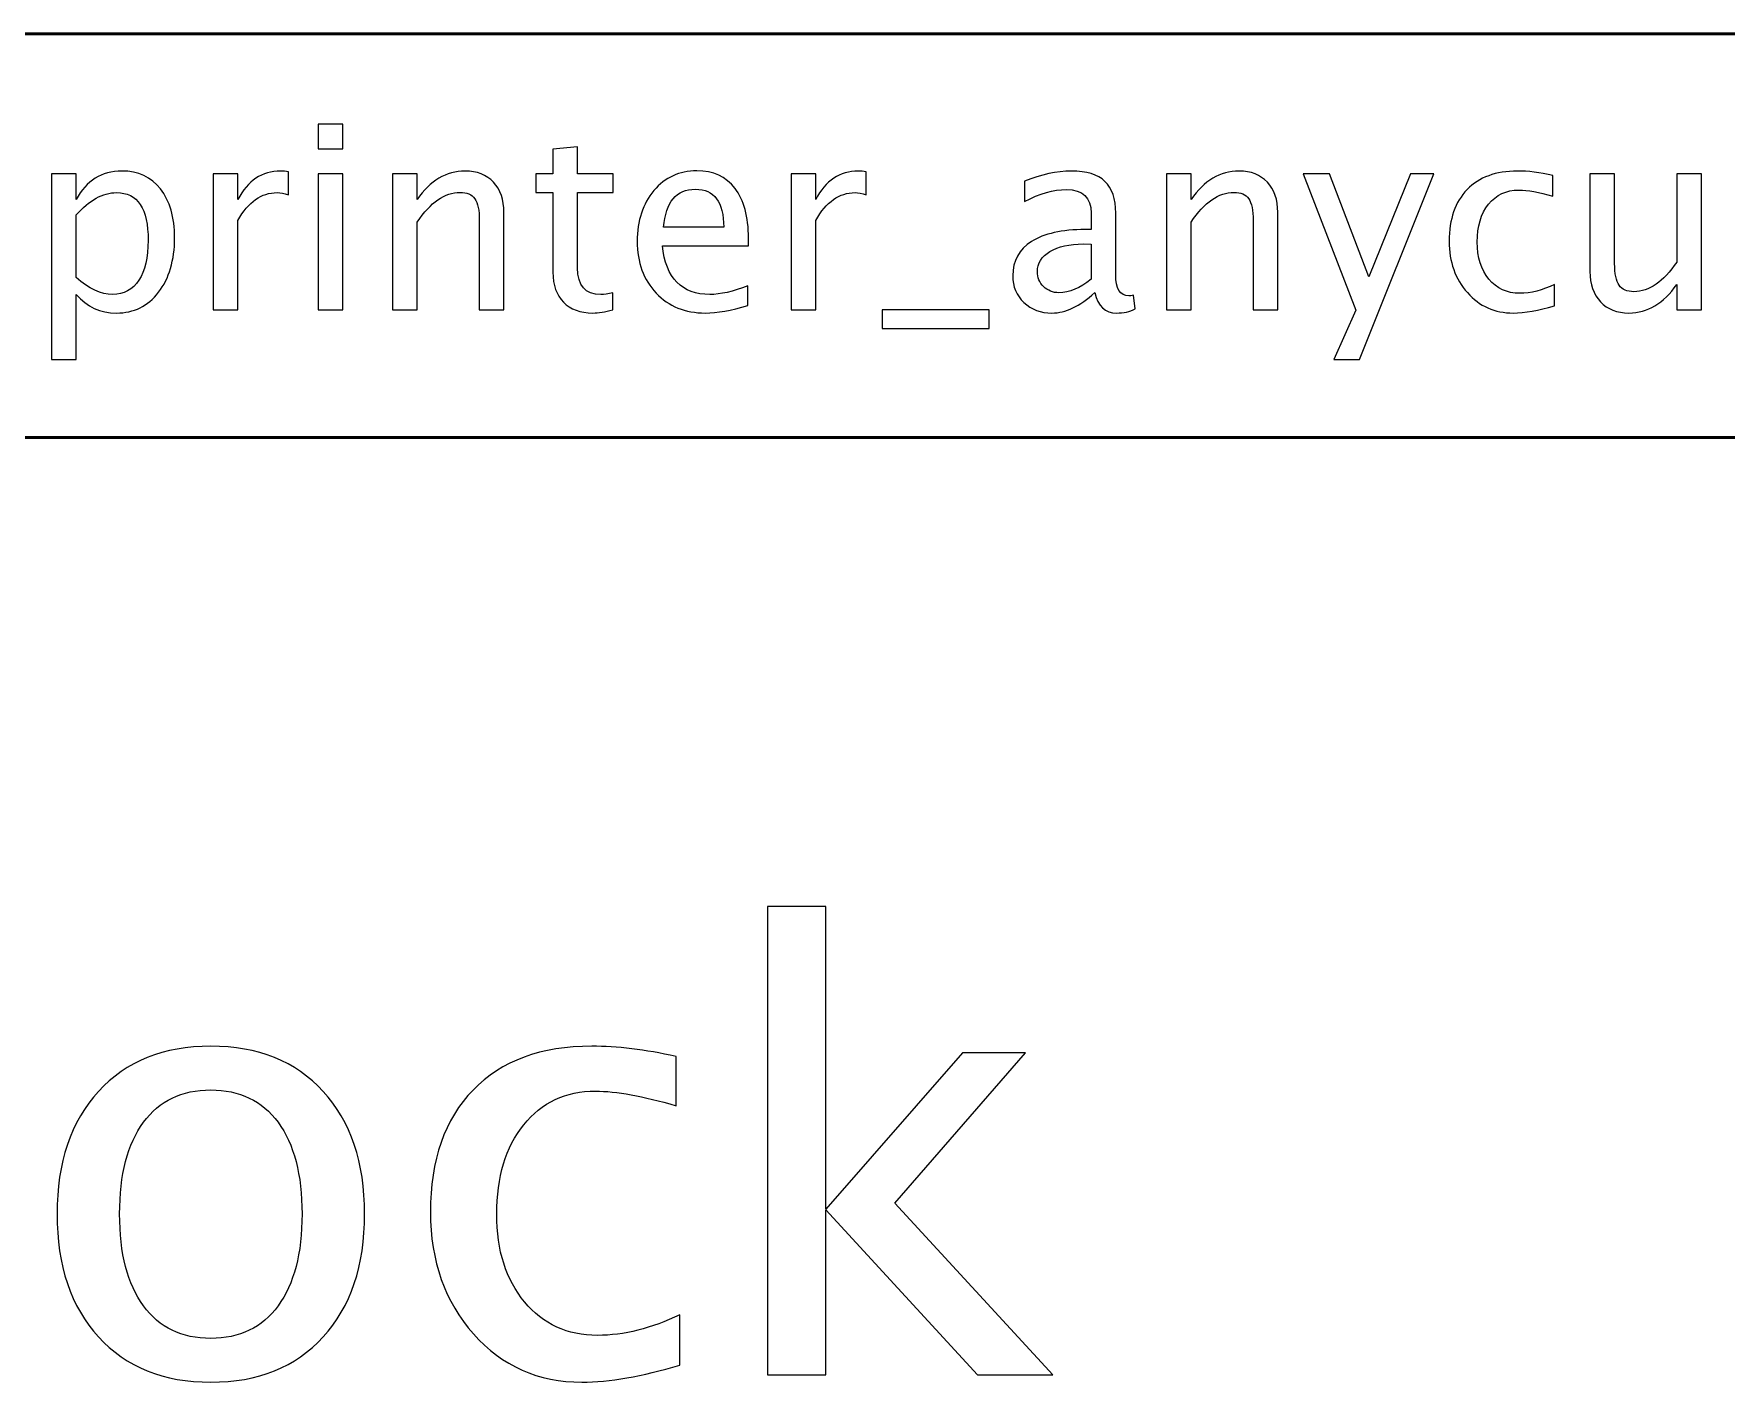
# Model space of a CAD drawing. Header units: centimetres. Extents: x -71 to 58, y -28 to 40.
# Drawn here: x -46.28 to -37.91, y 16.82 to 23.5 of the extents above; entities that cross this region are included whole.
import ezdxf

# ---------------------------------------------------------------- set-up
doc = ezdxf.new("R2010")
doc.units = ezdxf.units.CM
doc.header["$MEASUREMENT"] = 0
doc.layers.add('Layer 1', color=7, linetype='Continuous')

msp = doc.modelspace()

# ---------------------------------------------------------------- linework, layer by layer
at = {"layer": 'Layer 1', "lineweight": 53}
msp.add_lwpolyline([(-62.5, 21.49999), (-27.5, 21.49999), (-27.5, 23.49999), (-62.5, 23.49999), (-62.5, 21.49999)], close=True, dxfattribs=at)
at = {"layer": 'Layer 1'}
for points, knots in [([(-44.87635, 22.92973), (-44.87635, 22.92973), (-44.87635, 23.05179), (-44.87635, 23.05179), (-44.87635, 23.05179), (-44.87635, 23.05179), (-44.75429, 23.05179), (-44.75429, 23.05179), (-44.75429, 23.05179), (-44.75429, 23.05179), (-44.75429, 22.92973), (-44.75429, 22.92973), (-44.75429, 22.92973), (-44.75429, 22.92973), (-44.87635, 22.92973), (-44.87635, 22.92973)], [0, 0, 0, 0, 0.2, 0.2, 0.2, 0.2, 0.4, 0.4, 0.4, 0.4, 0.6, 0.6, 0.6, 0.6, 1, 1, 1, 1]), ([(-43.41843, 22.13275), (-43.45615, 22.12237), (-43.489, 22.11728), (-43.51676, 22.11728), (-43.51676, 22.11728), (-43.57906, 22.11728), (-43.62758, 22.13508), (-43.66234, 22.17068), (-43.66234, 22.17068), (-43.6973, 22.20628), (-43.71468, 22.25566), (-43.71468, 22.31902), (-43.71468, 22.31902), (-43.71468, 22.31902), (-43.71468, 22.71486), (-43.71468, 22.71486), (-43.71468, 22.71486), (-43.71468, 22.71486), (-43.79901, 22.71486), (-43.79901, 22.71486), (-43.79901, 22.71486), (-43.79901, 22.71486), (-43.79901, 22.8064), (-43.79901, 22.8064), (-43.79901, 22.8064), (-43.79901, 22.8064), (-43.71468, 22.8064), (-43.71468, 22.8064), (-43.71468, 22.8064), (-43.71468, 22.8064), (-43.71468, 22.92825), (-43.71468, 22.92825), (-43.71468, 22.92825), (-43.71468, 22.92825), (-43.59262, 22.9399), (-43.59262, 22.9399), (-43.59262, 22.9399), (-43.59262, 22.9399), (-43.59262, 22.8064), (-43.59262, 22.8064), (-43.59262, 22.8064), (-43.59262, 22.8064), (-43.41589, 22.8064), (-43.41589, 22.8064), (-43.41589, 22.8064), (-43.41589, 22.8064), (-43.41589, 22.71486), (-43.41589, 22.71486), (-43.41589, 22.71486), (-43.41589, 22.71486), (-43.59262, 22.71486), (-43.59262, 22.71486), (-43.59262, 22.71486), (-43.59262, 22.71486), (-43.59262, 22.34106), (-43.59262, 22.34106), (-43.59262, 22.34106), (-43.59262, 22.2529), (-43.55426, 22.20883), (-43.47776, 22.20883), (-43.47776, 22.20883), (-43.46145, 22.20883), (-43.44174, 22.21158), (-43.41843, 22.21688), (-43.41843, 22.21688), (-43.41843, 22.21688), (-43.41843, 22.13275), (-43.41843, 22.13275)], [0, 0, 0, 0, 0.0555556, 0.0555556, 0.0555556, 0.0555556, 0.1111111, 0.1111111, 0.1111111, 0.1111111, 0.1666667, 0.1666667, 0.1666667, 0.1666667, 0.2222222, 0.2222222, 0.2222222, 0.2222222, 0.2777778, 0.2777778, 0.2777778, 0.2777778, 0.3333333, 0.3333333, 0.3333333, 0.3333333, 0.3888889, 0.3888889, 0.3888889, 0.3888889, 0.4444444, 0.4444444, 0.4444444, 0.4444444, 0.5, 0.5, 0.5, 0.5, 0.5555556, 0.5555556, 0.5555556, 0.5555556, 0.6111111, 0.6111111, 0.6111111, 0.6111111, 0.6666667, 0.6666667, 0.6666667, 0.6666667, 0.7222222, 0.7222222, 0.7222222, 0.7222222, 0.7777778, 0.7777778, 0.7777778, 0.7777778, 0.8333333, 0.8333333, 0.8333333, 0.8333333, 0.8888889, 0.8888889, 0.8888889, 0.8888889, 1, 1, 1, 1]), ([(-46.19674, 21.88715), (-46.19674, 21.88715), (-46.19674, 22.8064), (-46.19674, 22.8064), (-46.19674, 22.8064), (-46.19674, 22.8064), (-46.07468, 22.8064), (-46.07468, 22.8064), (-46.07468, 22.8064), (-46.07468, 22.8064), (-46.07468, 22.67905), (-46.07468, 22.67905), (-46.07468, 22.67905), (-46.02467, 22.77335), (-45.94945, 22.82039), (-45.84921, 22.82039), (-45.84921, 22.82039), (-45.76805, 22.82039), (-45.70427, 22.79093), (-45.65765, 22.73181), (-45.65765, 22.73181), (-45.61103, 22.67269), (-45.58772, 22.59195), (-45.58772, 22.4896), (-45.58772, 22.4896), (-45.58772, 22.37814), (-45.61421, 22.28808), (-45.66698, 22.21985), (-45.66698, 22.21985), (-45.71974, 22.1514), (-45.78925, 22.11728), (-45.87528, 22.11728), (-45.87528, 22.11728), (-45.95517, 22.11728), (-46.02171, 22.1478), (-46.07468, 22.20904), (-46.07468, 22.20904), (-46.07468, 22.20904), (-46.07468, 21.88715), (-46.07468, 21.88715), (-46.07468, 21.88715), (-46.07468, 21.88715), (-46.19674, 21.88715), (-46.19674, 21.88715)], [0, 0, 0, 0, 0.0833333, 0.0833333, 0.0833333, 0.0833333, 0.1666667, 0.1666667, 0.1666667, 0.1666667, 0.25, 0.25, 0.25, 0.25, 0.3333333, 0.3333333, 0.3333333, 0.3333333, 0.4166667, 0.4166667, 0.4166667, 0.4166667, 0.5, 0.5, 0.5, 0.5, 0.5833333, 0.5833333, 0.5833333, 0.5833333, 0.6666667, 0.6666667, 0.6666667, 0.6666667, 0.75, 0.75, 0.75, 0.75, 0.8333333, 0.8333333, 0.8333333, 0.8333333, 1, 1, 1, 1]), ([(-45.39658, 22.13254), (-45.39658, 22.13254), (-45.39658, 22.8064), (-45.39658, 22.8064), (-45.39658, 22.8064), (-45.39658, 22.8064), (-45.27452, 22.8064), (-45.27452, 22.8064), (-45.27452, 22.8064), (-45.27452, 22.8064), (-45.27452, 22.67905), (-45.27452, 22.67905), (-45.27452, 22.67905), (-45.226, 22.77335), (-45.15564, 22.82039), (-45.06325, 22.82039), (-45.06325, 22.82039), (-45.05075, 22.82039), (-45.03761, 22.81933), (-45.02405, 22.81721), (-45.02405, 22.81721), (-45.02405, 22.81721), (-45.02405, 22.70299), (-45.02405, 22.70299), (-45.02405, 22.70299), (-45.04524, 22.70999), (-45.06389, 22.71359), (-45.07999, 22.71359), (-45.07999, 22.71359), (-45.15755, 22.71359), (-45.22239, 22.66782), (-45.27452, 22.57606), (-45.27452, 22.57606), (-45.27452, 22.57606), (-45.27452, 22.13254), (-45.27452, 22.13254), (-45.27452, 22.13254), (-45.27452, 22.13254), (-45.39658, 22.13254), (-45.39658, 22.13254)], [0, 0, 0, 0, 0.0909091, 0.0909091, 0.0909091, 0.0909091, 0.1818182, 0.1818182, 0.1818182, 0.1818182, 0.2727273, 0.2727273, 0.2727273, 0.2727273, 0.3636364, 0.3636364, 0.3636364, 0.3636364, 0.4545455, 0.4545455, 0.4545455, 0.4545455, 0.5454545, 0.5454545, 0.5454545, 0.5454545, 0.6363636, 0.6363636, 0.6363636, 0.6363636, 0.7272727, 0.7272727, 0.7272727, 0.7272727, 0.8181818, 0.8181818, 0.8181818, 0.8181818, 1, 1, 1, 1]), ([(-44.87635, 22.13254), (-44.87635, 22.13254), (-44.87635, 22.8064), (-44.87635, 22.8064), (-44.87635, 22.8064), (-44.87635, 22.8064), (-44.75429, 22.8064), (-44.75429, 22.8064), (-44.75429, 22.8064), (-44.75429, 22.8064), (-44.75429, 22.13254), (-44.75429, 22.13254), (-44.75429, 22.13254), (-44.75429, 22.13254), (-44.87635, 22.13254), (-44.87635, 22.13254)], [0, 0, 0, 0, 0.2, 0.2, 0.2, 0.2, 0.4, 0.4, 0.4, 0.4, 0.6, 0.6, 0.6, 0.6, 1, 1, 1, 1]), ([(-44.5089, 22.13254), (-44.5089, 22.13254), (-44.5089, 22.8064), (-44.5089, 22.8064), (-44.5089, 22.8064), (-44.5089, 22.8064), (-44.38684, 22.8064), (-44.38684, 22.8064), (-44.38684, 22.8064), (-44.38684, 22.8064), (-44.38684, 22.67905), (-44.38684, 22.67905), (-44.38684, 22.67905), (-44.32221, 22.77335), (-44.24296, 22.82039), (-44.1493, 22.82039), (-44.1493, 22.82039), (-44.09039, 22.82039), (-44.04355, 22.80195), (-44.00901, 22.76487), (-44.00901, 22.76487), (-43.97447, 22.728), (-43.9571, 22.6782), (-43.9571, 22.6159), (-43.9571, 22.6159), (-43.9571, 22.6159), (-43.9571, 22.13254), (-43.9571, 22.13254), (-43.9571, 22.13254), (-43.9571, 22.13254), (-44.07916, 22.13254), (-44.07916, 22.13254), (-44.07916, 22.13254), (-44.07916, 22.13254), (-44.07916, 22.57606), (-44.07916, 22.57606), (-44.07916, 22.57606), (-44.07916, 22.62607), (-44.08657, 22.66167), (-44.10119, 22.68286), (-44.10119, 22.68286), (-44.11603, 22.70426), (-44.1404, 22.71486), (-44.17451, 22.71486), (-44.17451, 22.71486), (-44.24953, 22.71486), (-44.3203, 22.66591), (-44.38684, 22.56801), (-44.38684, 22.56801), (-44.38684, 22.56801), (-44.38684, 22.13254), (-44.38684, 22.13254), (-44.38684, 22.13254), (-44.38684, 22.13254), (-44.5089, 22.13254), (-44.5089, 22.13254)], [0, 0, 0, 0, 0.0666667, 0.0666667, 0.0666667, 0.0666667, 0.1333333, 0.1333333, 0.1333333, 0.1333333, 0.2, 0.2, 0.2, 0.2, 0.2666667, 0.2666667, 0.2666667, 0.2666667, 0.3333333, 0.3333333, 0.3333333, 0.3333333, 0.4, 0.4, 0.4, 0.4, 0.4666667, 0.4666667, 0.4666667, 0.4666667, 0.5333333, 0.5333333, 0.5333333, 0.5333333, 0.6, 0.6, 0.6, 0.6, 0.6666667, 0.6666667, 0.6666667, 0.6666667, 0.7333333, 0.7333333, 0.7333333, 0.7333333, 0.8, 0.8, 0.8, 0.8, 0.8666667, 0.8666667, 0.8666667, 0.8666667, 1, 1, 1, 1]), ([(-42.74965, 22.15415), (-42.83166, 22.12957), (-42.9018, 22.11728), (-42.96029, 22.11728), (-42.96029, 22.11728), (-43.06009, 22.11728), (-43.14126, 22.15034), (-43.20377, 22.21624), (-43.20377, 22.21624), (-43.26628, 22.28215), (-43.29764, 22.36754), (-43.29764, 22.47265), (-43.29764, 22.47265), (-43.29764, 22.57458), (-43.27009, 22.65828), (-43.21479, 22.72376), (-43.21479, 22.72376), (-43.15948, 22.78903), (-43.0887, 22.82166), (-43.00246, 22.82166), (-43.00246, 22.82166), (-42.92087, 22.82166), (-42.85772, 22.79263), (-42.81322, 22.73457), (-42.81322, 22.73457), (-42.76872, 22.6765), (-42.74647, 22.59428), (-42.74647, 22.4877), (-42.74647, 22.4877), (-42.74647, 22.4877), (-42.74711, 22.4504), (-42.74711, 22.4504), (-42.74711, 22.4504), (-42.74711, 22.4504), (-43.17304, 22.4504), (-43.17304, 22.4504), (-43.17304, 22.4504), (-43.15524, 22.28935), (-43.07662, 22.20883), (-42.9374, 22.20883), (-42.9374, 22.20883), (-42.88633, 22.20883), (-42.82382, 22.22324), (-42.74965, 22.25206), (-42.74965, 22.25206), (-42.74965, 22.25206), (-42.74965, 22.15415), (-42.74965, 22.15415)], [0, 0, 0, 0, 0.0769231, 0.0769231, 0.0769231, 0.0769231, 0.1538462, 0.1538462, 0.1538462, 0.1538462, 0.2307692, 0.2307692, 0.2307692, 0.2307692, 0.3076923, 0.3076923, 0.3076923, 0.3076923, 0.3846154, 0.3846154, 0.3846154, 0.3846154, 0.4615385, 0.4615385, 0.4615385, 0.4615385, 0.5384615, 0.5384615, 0.5384615, 0.5384615, 0.6153846, 0.6153846, 0.6153846, 0.6153846, 0.6923077, 0.6923077, 0.6923077, 0.6923077, 0.7692308, 0.7692308, 0.7692308, 0.7692308, 0.8461538, 0.8461538, 0.8461538, 0.8461538, 1, 1, 1, 1]), ([(-42.53584, 22.13254), (-42.53584, 22.13254), (-42.53584, 22.8064), (-42.53584, 22.8064), (-42.53584, 22.8064), (-42.53584, 22.8064), (-42.41378, 22.8064), (-42.41378, 22.8064), (-42.41378, 22.8064), (-42.41378, 22.8064), (-42.41378, 22.67905), (-42.41378, 22.67905), (-42.41378, 22.67905), (-42.36526, 22.77335), (-42.2949, 22.82039), (-42.20251, 22.82039), (-42.20251, 22.82039), (-42.19001, 22.82039), (-42.17687, 22.81933), (-42.16331, 22.81721), (-42.16331, 22.81721), (-42.16331, 22.81721), (-42.16331, 22.70299), (-42.16331, 22.70299), (-42.16331, 22.70299), (-42.1845, 22.70999), (-42.20315, 22.71359), (-42.21925, 22.71359), (-42.21925, 22.71359), (-42.29681, 22.71359), (-42.36165, 22.66782), (-42.41378, 22.57606), (-42.41378, 22.57606), (-42.41378, 22.57606), (-42.41378, 22.13254), (-42.41378, 22.13254), (-42.41378, 22.13254), (-42.41378, 22.13254), (-42.53584, 22.13254), (-42.53584, 22.13254)], [0, 0, 0, 0, 0.0909091, 0.0909091, 0.0909091, 0.0909091, 0.1818182, 0.1818182, 0.1818182, 0.1818182, 0.2727273, 0.2727273, 0.2727273, 0.2727273, 0.3636364, 0.3636364, 0.3636364, 0.3636364, 0.4545455, 0.4545455, 0.4545455, 0.4545455, 0.5454545, 0.5454545, 0.5454545, 0.5454545, 0.6363636, 0.6363636, 0.6363636, 0.6363636, 0.7272727, 0.7272727, 0.7272727, 0.7272727, 0.8181818, 0.8181818, 0.8181818, 0.8181818, 1, 1, 1, 1]), ([(-41.03258, 22.21836), (-41.1059, 22.15098), (-41.17646, 22.11728), (-41.24427, 22.11728), (-41.24427, 22.11728), (-41.3, 22.11728), (-41.34641, 22.13466), (-41.38307, 22.16962), (-41.38307, 22.16962), (-41.41994, 22.20459), (-41.43838, 22.24866), (-41.43838, 22.30185), (-41.43838, 22.30185), (-41.43838, 22.37539), (-41.40744, 22.43196), (-41.34556, 22.47138), (-41.34556, 22.47138), (-41.28369, 22.51079), (-41.1949, 22.5305), (-41.0792, 22.5305), (-41.0792, 22.5305), (-41.0792, 22.5305), (-41.05059, 22.5305), (-41.05059, 22.5305), (-41.05059, 22.5305), (-41.05059, 22.5305), (-41.05059, 22.61166), (-41.05059, 22.61166), (-41.05059, 22.61166), (-41.05059, 22.68985), (-41.09127, 22.72885), (-41.17286, 22.72885), (-41.17286, 22.72885), (-41.23601, 22.72885), (-41.30509, 22.70893), (-41.37989, 22.66909), (-41.37989, 22.66909), (-41.37989, 22.66909), (-41.37989, 22.76953), (-41.37989, 22.76953), (-41.37989, 22.76953), (-41.29767, 22.80344), (-41.22011, 22.82039), (-41.14743, 22.82039), (-41.14743, 22.82039), (-41.07263, 22.82039), (-41.01732, 22.80344), (-40.98193, 22.76932), (-40.98193, 22.76932), (-40.94633, 22.7352), (-40.92853, 22.68265), (-40.92853, 22.61166), (-40.92853, 22.61166), (-40.92853, 22.61166), (-40.92853, 22.30715), (-40.92853, 22.30715), (-40.92853, 22.30715), (-40.92853, 22.23743), (-40.90713, 22.20247), (-40.86411, 22.20247), (-40.86411, 22.20247), (-40.85881, 22.20247), (-40.85097, 22.20332), (-40.84059, 22.20501), (-40.84059, 22.20501), (-40.84059, 22.20501), (-40.8319, 22.1372), (-40.8319, 22.1372), (-40.8319, 22.1372), (-40.85966, 22.12385), (-40.89018, 22.11728), (-40.92366, 22.11728), (-40.92366, 22.11728), (-40.98066, 22.11728), (-41.0169, 22.15098), (-41.03258, 22.21836)], [0, 0, 0, 0, 0.05, 0.05, 0.05, 0.05, 0.1, 0.1, 0.1, 0.1, 0.15, 0.15, 0.15, 0.15, 0.2, 0.2, 0.2, 0.2, 0.25, 0.25, 0.25, 0.25, 0.3, 0.3, 0.3, 0.3, 0.35, 0.35, 0.35, 0.35, 0.4, 0.4, 0.4, 0.4, 0.45, 0.45, 0.45, 0.45, 0.5, 0.5, 0.5, 0.5, 0.55, 0.55, 0.55, 0.55, 0.6, 0.6, 0.6, 0.6, 0.65, 0.65, 0.65, 0.65, 0.7, 0.7, 0.7, 0.7, 0.75, 0.75, 0.75, 0.75, 0.8, 0.8, 0.8, 0.8, 0.85, 0.85, 0.85, 0.85, 0.9, 0.9, 0.9, 0.9, 1, 1, 1, 1]), ([(-40.67784, 22.13254), (-40.67784, 22.13254), (-40.67784, 22.8064), (-40.67784, 22.8064), (-40.67784, 22.8064), (-40.67784, 22.8064), (-40.55578, 22.8064), (-40.55578, 22.8064), (-40.55578, 22.8064), (-40.55578, 22.8064), (-40.55578, 22.67905), (-40.55578, 22.67905), (-40.55578, 22.67905), (-40.49115, 22.77335), (-40.4119, 22.82039), (-40.31824, 22.82039), (-40.31824, 22.82039), (-40.25933, 22.82039), (-40.21249, 22.80195), (-40.17795, 22.76487), (-40.17795, 22.76487), (-40.14341, 22.728), (-40.12604, 22.6782), (-40.12604, 22.6159), (-40.12604, 22.6159), (-40.12604, 22.6159), (-40.12604, 22.13254), (-40.12604, 22.13254), (-40.12604, 22.13254), (-40.12604, 22.13254), (-40.2481, 22.13254), (-40.2481, 22.13254), (-40.2481, 22.13254), (-40.2481, 22.13254), (-40.2481, 22.57606), (-40.2481, 22.57606), (-40.2481, 22.57606), (-40.2481, 22.62607), (-40.25551, 22.66167), (-40.27013, 22.68286), (-40.27013, 22.68286), (-40.28497, 22.70426), (-40.30934, 22.71486), (-40.34345, 22.71486), (-40.34345, 22.71486), (-40.41847, 22.71486), (-40.48924, 22.66591), (-40.55578, 22.56801), (-40.55578, 22.56801), (-40.55578, 22.56801), (-40.55578, 22.13254), (-40.55578, 22.13254), (-40.55578, 22.13254), (-40.55578, 22.13254), (-40.67784, 22.13254), (-40.67784, 22.13254)], [0, 0, 0, 0, 0.0666667, 0.0666667, 0.0666667, 0.0666667, 0.1333333, 0.1333333, 0.1333333, 0.1333333, 0.2, 0.2, 0.2, 0.2, 0.2666667, 0.2666667, 0.2666667, 0.2666667, 0.3333333, 0.3333333, 0.3333333, 0.3333333, 0.4, 0.4, 0.4, 0.4, 0.4666667, 0.4666667, 0.4666667, 0.4666667, 0.5333333, 0.5333333, 0.5333333, 0.5333333, 0.6, 0.6, 0.6, 0.6, 0.6666667, 0.6666667, 0.6666667, 0.6666667, 0.7333333, 0.7333333, 0.7333333, 0.7333333, 0.8, 0.8, 0.8, 0.8, 0.8666667, 0.8666667, 0.8666667, 0.8666667, 1, 1, 1, 1]), ([(-39.84886, 21.88715), (-39.84886, 21.88715), (-39.73952, 22.13169), (-39.73952, 22.13169), (-39.73952, 22.13169), (-39.73952, 22.13169), (-40.00059, 22.8064), (-40.00059, 22.8064), (-40.00059, 22.8064), (-40.00059, 22.8064), (-39.86963, 22.8064), (-39.86963, 22.8064), (-39.86963, 22.8064), (-39.86963, 22.8064), (-39.67552, 22.29613), (-39.67552, 22.29613), (-39.67552, 22.29613), (-39.67552, 22.29613), (-39.46849, 22.8064), (-39.46849, 22.8064), (-39.46849, 22.8064), (-39.46849, 22.8064), (-39.35343, 22.8064), (-39.35343, 22.8064), (-39.35343, 22.8064), (-39.35343, 22.8064), (-39.72172, 21.88715), (-39.72172, 21.88715), (-39.72172, 21.88715), (-39.72172, 21.88715), (-39.84886, 21.88715), (-39.84886, 21.88715)], [0, 0, 0, 0, 0.1111111, 0.1111111, 0.1111111, 0.1111111, 0.2222222, 0.2222222, 0.2222222, 0.2222222, 0.3333333, 0.3333333, 0.3333333, 0.3333333, 0.4444444, 0.4444444, 0.4444444, 0.4444444, 0.5555556, 0.5555556, 0.5555556, 0.5555556, 0.6666667, 0.6666667, 0.6666667, 0.6666667, 0.7777778, 0.7777778, 0.7777778, 0.7777778, 1, 1, 1, 1]), ([(-38.75648, 22.15288), (-38.83552, 22.12915), (-38.90376, 22.11728), (-38.96118, 22.11728), (-38.96118, 22.11728), (-39.0523, 22.11728), (-39.12774, 22.15098), (-39.18771, 22.21815), (-39.18771, 22.21815), (-39.24768, 22.28554), (-39.27777, 22.37051), (-39.27777, 22.47286), (-39.27777, 22.47286), (-39.27777, 22.58221), (-39.24811, 22.6676), (-39.18877, 22.72863), (-39.18877, 22.72863), (-39.12944, 22.78987), (-39.04658, 22.82039), (-38.9402, 22.82039), (-38.9402, 22.82039), (-38.88786, 22.82039), (-38.82895, 22.81318), (-38.76411, 22.79877), (-38.76411, 22.79877), (-38.76411, 22.79877), (-38.76411, 22.69579), (-38.76411, 22.69579), (-38.76411, 22.69579), (-38.83298, 22.71613), (-38.88914, 22.7263), (-38.93236, 22.7263), (-38.93236, 22.7263), (-38.99509, 22.7263), (-39.04531, 22.70278), (-39.08282, 22.65595), (-39.08282, 22.65595), (-39.12033, 22.60912), (-39.13919, 22.54661), (-39.13919, 22.46862), (-39.13919, 22.46862), (-39.13919, 22.39297), (-39.11969, 22.33194), (-39.08091, 22.28511), (-39.08091, 22.28511), (-39.04213, 22.23849), (-38.99149, 22.21518), (-38.92855, 22.21518), (-38.92855, 22.21518), (-38.87282, 22.21518), (-38.8156, 22.22959), (-38.75648, 22.25841), (-38.75648, 22.25841), (-38.75648, 22.25841), (-38.75648, 22.15288), (-38.75648, 22.15288)], [0, 0, 0, 0, 0.0666667, 0.0666667, 0.0666667, 0.0666667, 0.1333333, 0.1333333, 0.1333333, 0.1333333, 0.2, 0.2, 0.2, 0.2, 0.2666667, 0.2666667, 0.2666667, 0.2666667, 0.3333333, 0.3333333, 0.3333333, 0.3333333, 0.4, 0.4, 0.4, 0.4, 0.4666667, 0.4666667, 0.4666667, 0.4666667, 0.5333333, 0.5333333, 0.5333333, 0.5333333, 0.6, 0.6, 0.6, 0.6, 0.6666667, 0.6666667, 0.6666667, 0.6666667, 0.7333333, 0.7333333, 0.7333333, 0.7333333, 0.8, 0.8, 0.8, 0.8, 0.8666667, 0.8666667, 0.8666667, 0.8666667, 1, 1, 1, 1]), ([(-38.15106, 22.13254), (-38.15106, 22.13254), (-38.15106, 22.25926), (-38.15106, 22.25926), (-38.15106, 22.25926), (-38.21612, 22.16454), (-38.29516, 22.11728), (-38.38798, 22.11728), (-38.38798, 22.11728), (-38.44689, 22.11728), (-38.49372, 22.13572), (-38.52847, 22.1728), (-38.52847, 22.1728), (-38.56343, 22.20989), (-38.58081, 22.25968), (-38.58081, 22.32262), (-38.58081, 22.32262), (-38.58081, 22.32262), (-38.58081, 22.8064), (-38.58081, 22.8064), (-38.58081, 22.8064), (-38.58081, 22.8064), (-38.45875, 22.8064), (-38.45875, 22.8064), (-38.45875, 22.8064), (-38.45875, 22.8064), (-38.45875, 22.36246), (-38.45875, 22.36246), (-38.45875, 22.36246), (-38.45875, 22.31181), (-38.45134, 22.276), (-38.43671, 22.25481), (-38.43671, 22.25481), (-38.42188, 22.23341), (-38.3973, 22.22281), (-38.36276, 22.22281), (-38.36276, 22.22281), (-38.28817, 22.22281), (-38.21739, 22.27176), (-38.15106, 22.36988), (-38.15106, 22.36988), (-38.15106, 22.36988), (-38.15106, 22.8064), (-38.15106, 22.8064), (-38.15106, 22.8064), (-38.15106, 22.8064), (-38.02901, 22.8064), (-38.02901, 22.8064), (-38.02901, 22.8064), (-38.02901, 22.8064), (-38.02901, 22.13254), (-38.02901, 22.13254), (-38.02901, 22.13254), (-38.02901, 22.13254), (-38.15106, 22.13254), (-38.15106, 22.13254)], [0, 0, 0, 0, 0.0666667, 0.0666667, 0.0666667, 0.0666667, 0.1333333, 0.1333333, 0.1333333, 0.1333333, 0.2, 0.2, 0.2, 0.2, 0.2666667, 0.2666667, 0.2666667, 0.2666667, 0.3333333, 0.3333333, 0.3333333, 0.3333333, 0.4, 0.4, 0.4, 0.4, 0.4666667, 0.4666667, 0.4666667, 0.4666667, 0.5333333, 0.5333333, 0.5333333, 0.5333333, 0.6, 0.6, 0.6, 0.6, 0.6666667, 0.6666667, 0.6666667, 0.6666667, 0.7333333, 0.7333333, 0.7333333, 0.7333333, 0.8, 0.8, 0.8, 0.8, 0.8666667, 0.8666667, 0.8666667, 0.8666667, 1, 1, 1, 1]), ([(-46.07468, 22.29317), (-46.01175, 22.23701), (-45.95178, 22.20883), (-45.89477, 22.20883), (-45.89477, 22.20883), (-45.83862, 22.20883), (-45.79518, 22.23235), (-45.76466, 22.27918), (-45.76466, 22.27918), (-45.73394, 22.32601), (-45.71868, 22.39191), (-45.71868, 22.4771), (-45.71868, 22.4771), (-45.71868, 22.63476), (-45.77081, 22.71359), (-45.87507, 22.71359), (-45.87507, 22.71359), (-45.9433, 22.71359), (-46.00984, 22.67672), (-46.07468, 22.60276), (-46.07468, 22.60276), (-46.07468, 22.60276), (-46.07468, 22.29317), (-46.07468, 22.29317)], [0, 0, 0, 0, 0.1428571, 0.1428571, 0.1428571, 0.1428571, 0.2857143, 0.2857143, 0.2857143, 0.2857143, 0.4285714, 0.4285714, 0.4285714, 0.4285714, 0.5714286, 0.5714286, 0.5714286, 0.5714286, 0.7142857, 0.7142857, 0.7142857, 0.7142857, 1, 1, 1, 1]), ([(-43.16668, 22.54194), (-43.16668, 22.54194), (-42.86917, 22.54194), (-42.86917, 22.54194), (-42.86917, 22.54194), (-42.86917, 22.66739), (-42.916, 22.73012), (-43.00945, 22.73012), (-43.00945, 22.73012), (-43.10354, 22.73012), (-43.15588, 22.66739), (-43.16668, 22.54194)], [0, 0, 0, 0, 0.25, 0.25, 0.25, 0.25, 0.5, 0.5, 0.5, 0.5, 1, 1, 1, 1]), ([(-41.05059, 22.2849), (-41.05059, 22.2849), (-41.05059, 22.45803), (-41.05059, 22.45803), (-41.05059, 22.45803), (-41.05059, 22.45803), (-41.08979, 22.4593), (-41.08979, 22.4593), (-41.08979, 22.4593), (-41.1576, 22.4593), (-41.21227, 22.4468), (-41.25402, 22.42179), (-41.25402, 22.42179), (-41.29555, 22.39658), (-41.31632, 22.36331), (-41.31632, 22.32177), (-41.31632, 22.32177), (-41.31632, 22.29274), (-41.30594, 22.26816), (-41.28538, 22.24803), (-41.28538, 22.24803), (-41.26461, 22.2279), (-41.2394, 22.21773), (-41.20952, 22.21773), (-41.20952, 22.21773), (-41.15866, 22.21773), (-41.10568, 22.24019), (-41.05059, 22.2849)], [0, 0, 0, 0, 0.125, 0.125, 0.125, 0.125, 0.25, 0.25, 0.25, 0.25, 0.375, 0.375, 0.375, 0.375, 0.5, 0.5, 0.5, 0.5, 0.625, 0.625, 0.625, 0.625, 0.75, 0.75, 0.75, 0.75, 1, 1, 1, 1]), ([(-42.08427, 22.041), (-42.08427, 22.041), (-42.08427, 22.13254), (-42.08427, 22.13254), (-42.08427, 22.13254), (-42.08427, 22.13254), (-41.55535, 22.13254), (-41.55535, 22.13254), (-41.55535, 22.13254), (-41.55535, 22.13254), (-41.55535, 22.041), (-41.55535, 22.041), (-41.55535, 22.041), (-41.55535, 22.041), (-42.08427, 22.041), (-42.08427, 22.041)], [0, 0, 0, 0, 0.2, 0.2, 0.2, 0.2, 0.4, 0.4, 0.4, 0.4, 0.6, 0.6, 0.6, 0.6, 1, 1, 1, 1]), ([(-42.65325, 16.85797), (-42.65325, 16.85797), (-42.65325, 19.17813), (-42.65325, 19.17813), (-42.65325, 19.17813), (-42.65325, 19.17813), (-42.36436, 19.17813), (-42.36436, 19.17813), (-42.36436, 19.17813), (-42.36436, 19.17813), (-42.36436, 17.679), (-42.36436, 17.679), (-42.36436, 17.679), (-42.36436, 17.679), (-41.68727, 18.45289), (-41.68727, 18.45289), (-41.68727, 18.45289), (-41.68727, 18.45289), (-41.3753, 18.45289), (-41.3753, 18.45289), (-41.3753, 18.45289), (-41.3753, 18.45289), (-42.0223, 17.7086), (-42.0223, 17.7086), (-42.0223, 17.7086), (-42.0223, 17.7086), (-41.23989, 16.85797), (-41.23989, 16.85797), (-41.23989, 16.85797), (-41.23989, 16.85797), (-41.61203, 16.85797), (-41.61203, 16.85797), (-41.61203, 16.85797), (-41.61203, 16.85797), (-42.36436, 17.676), (-42.36436, 17.676), (-42.36436, 17.676), (-42.36436, 17.676), (-42.36436, 16.85797), (-42.36436, 16.85797), (-42.36436, 16.85797), (-42.36436, 16.85797), (-42.65325, 16.85797), (-42.65325, 16.85797)], [0, 0, 0, 0, 0.0833333, 0.0833333, 0.0833333, 0.0833333, 0.1666667, 0.1666667, 0.1666667, 0.1666667, 0.25, 0.25, 0.25, 0.25, 0.3333333, 0.3333333, 0.3333333, 0.3333333, 0.4166667, 0.4166667, 0.4166667, 0.4166667, 0.5, 0.5, 0.5, 0.5, 0.5833333, 0.5833333, 0.5833333, 0.5833333, 0.6666667, 0.6666667, 0.6666667, 0.6666667, 0.75, 0.75, 0.75, 0.75, 0.8333333, 0.8333333, 0.8333333, 0.8333333, 1, 1, 1, 1]), ([(-45.40826, 16.82186), (-45.64248, 16.82186), (-45.82805, 16.89659), (-45.96448, 17.04605), (-45.96448, 17.04605), (-46.1014, 17.19551), (-46.16961, 17.39864), (-46.16961, 17.65493), (-46.16961, 17.65493), (-46.16961, 17.91072), (-46.1014, 18.11335), (-45.96448, 18.26231), (-45.96448, 18.26231), (-45.82805, 18.41127), (-45.64248, 18.486), (-45.40826, 18.486), (-45.40826, 18.486), (-45.17403, 18.486), (-44.98846, 18.41127), (-44.85204, 18.26231), (-44.85204, 18.26231), (-44.71512, 18.11335), (-44.64691, 17.91072), (-44.64691, 17.65493), (-44.64691, 17.65493), (-44.64691, 17.39864), (-44.71512, 17.19551), (-44.85204, 17.04605), (-44.85204, 17.04605), (-44.98846, 16.89659), (-45.17403, 16.82186), (-45.40826, 16.82186)], [0, 0, 0, 0, 0.1111111, 0.1111111, 0.1111111, 0.1111111, 0.2222222, 0.2222222, 0.2222222, 0.2222222, 0.3333333, 0.3333333, 0.3333333, 0.3333333, 0.4444444, 0.4444444, 0.4444444, 0.4444444, 0.5555556, 0.5555556, 0.5555556, 0.5555556, 0.6666667, 0.6666667, 0.6666667, 0.6666667, 0.7777778, 0.7777778, 0.7777778, 0.7777778, 1, 1, 1, 1]), ([(-43.08709, 16.90612), (-43.27417, 16.84995), (-43.43567, 16.82186), (-43.57159, 16.82186), (-43.57159, 16.82186), (-43.78725, 16.82186), (-43.9658, 16.9016), (-44.10774, 17.0606), (-44.10774, 17.0606), (-44.24968, 17.22009), (-44.3209, 17.42121), (-44.3209, 17.66346), (-44.3209, 17.66346), (-44.3209, 17.92226), (-44.25068, 18.12438), (-44.11025, 18.26883), (-44.11025, 18.26883), (-43.96981, 18.41377), (-43.77371, 18.486), (-43.52193, 18.486), (-43.52193, 18.486), (-43.39805, 18.486), (-43.25862, 18.46894), (-43.10515, 18.43484), (-43.10515, 18.43484), (-43.10515, 18.43484), (-43.10515, 18.19109), (-43.10515, 18.19109), (-43.10515, 18.19109), (-43.26815, 18.23923), (-43.40106, 18.26331), (-43.50337, 18.26331), (-43.50337, 18.26331), (-43.65183, 18.26331), (-43.7707, 18.20764), (-43.85947, 18.09679), (-43.85947, 18.09679), (-43.94825, 17.98595), (-43.99289, 17.838), (-43.99289, 17.65343), (-43.99289, 17.65343), (-43.99289, 17.47437), (-43.94674, 17.32993), (-43.85496, 17.21908), (-43.85496, 17.21908), (-43.76318, 17.10874), (-43.64331, 17.05357), (-43.49435, 17.05357), (-43.49435, 17.05357), (-43.36244, 17.05357), (-43.22702, 17.08768), (-43.08709, 17.15589), (-43.08709, 17.15589), (-43.08709, 17.15589), (-43.08709, 16.90612), (-43.08709, 16.90612)], [0, 0, 0, 0, 0.0666667, 0.0666667, 0.0666667, 0.0666667, 0.1333333, 0.1333333, 0.1333333, 0.1333333, 0.2, 0.2, 0.2, 0.2, 0.2666667, 0.2666667, 0.2666667, 0.2666667, 0.3333333, 0.3333333, 0.3333333, 0.3333333, 0.4, 0.4, 0.4, 0.4, 0.4666667, 0.4666667, 0.4666667, 0.4666667, 0.5333333, 0.5333333, 0.5333333, 0.5333333, 0.6, 0.6, 0.6, 0.6, 0.6666667, 0.6666667, 0.6666667, 0.6666667, 0.7333333, 0.7333333, 0.7333333, 0.7333333, 0.8, 0.8, 0.8, 0.8, 0.8666667, 0.8666667, 0.8666667, 0.8666667, 1, 1, 1, 1]), ([(-45.40876, 17.03853), (-45.26582, 17.03853), (-45.15447, 17.09219), (-45.07523, 17.20003), (-45.07523, 17.20003), (-44.99649, 17.30736), (-44.95686, 17.45933), (-44.95686, 17.65493), (-44.95686, 17.65493), (-44.95686, 17.85003), (-44.99649, 18.0015), (-45.07523, 18.10883), (-45.07523, 18.10883), (-45.15447, 18.21566), (-45.26582, 18.26933), (-45.40876, 18.26933), (-45.40876, 18.26933), (-45.5522, 18.26933), (-45.66355, 18.21566), (-45.74179, 18.10883), (-45.74179, 18.10883), (-45.82053, 18.0015), (-45.85965, 17.85003), (-45.85965, 17.65493), (-45.85965, 17.65493), (-45.85965, 17.45933), (-45.82053, 17.30736), (-45.74179, 17.20003), (-45.74179, 17.20003), (-45.66355, 17.09219), (-45.5522, 17.03853), (-45.40876, 17.03853)], [0, 0, 0, 0, 0.1111111, 0.1111111, 0.1111111, 0.1111111, 0.2222222, 0.2222222, 0.2222222, 0.2222222, 0.3333333, 0.3333333, 0.3333333, 0.3333333, 0.4444444, 0.4444444, 0.4444444, 0.4444444, 0.5555556, 0.5555556, 0.5555556, 0.5555556, 0.6666667, 0.6666667, 0.6666667, 0.6666667, 0.7777778, 0.7777778, 0.7777778, 0.7777778, 1, 1, 1, 1])]:
    msp.add_open_spline(points, degree=3, knots=knots, dxfattribs=at)

doc.saveas('drawing.dxf')
